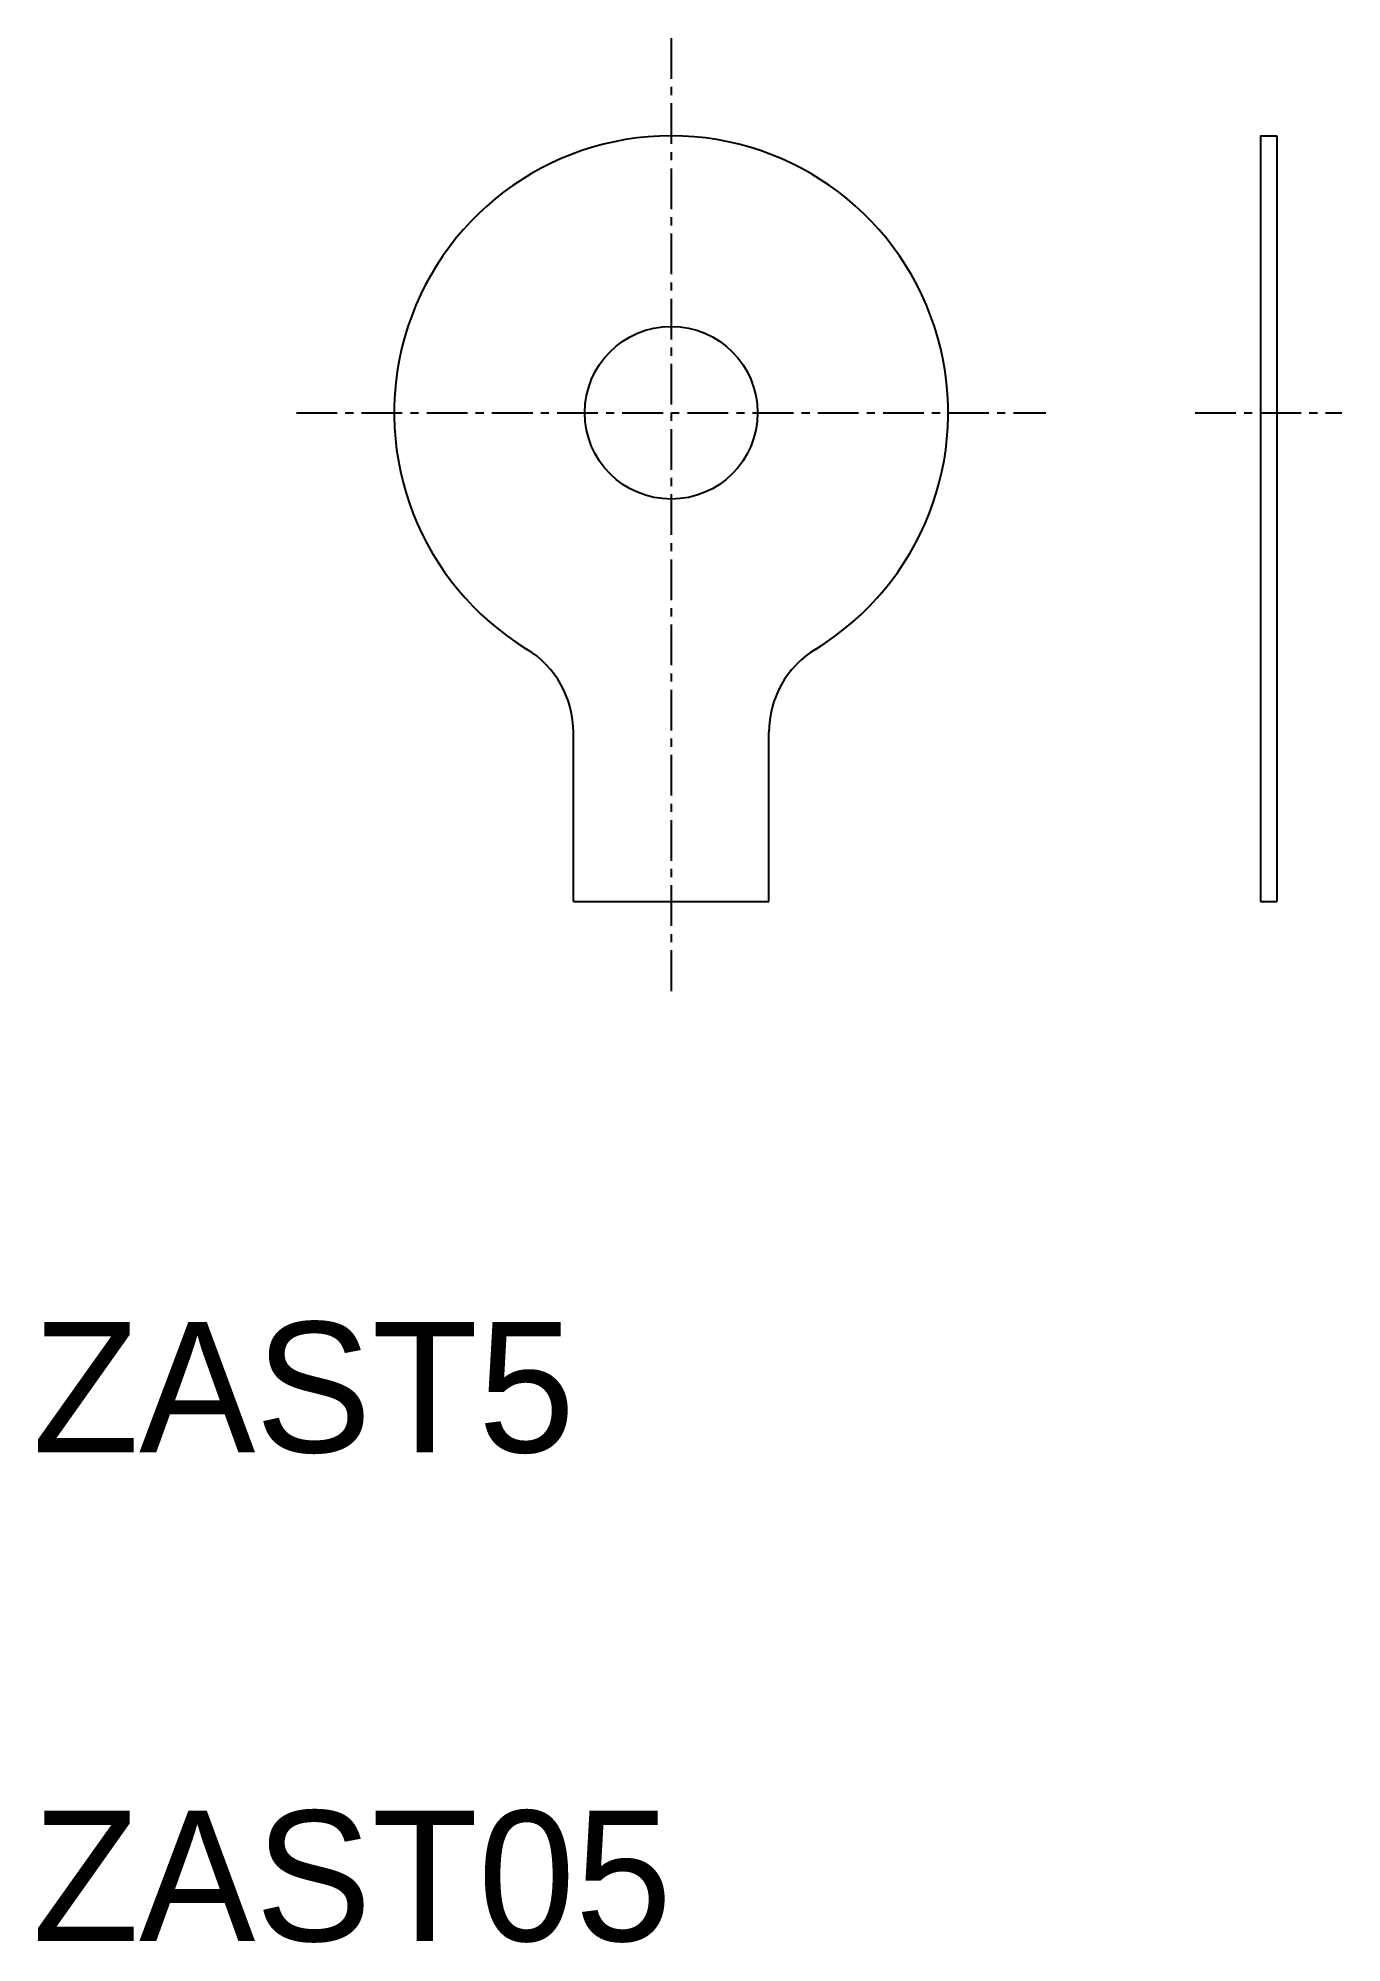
# Model space of a CAD drawing. Extents: x 112.4 to 152.4, y 40.9 to 99.4.
import ezdxf

# ---------------------------------------------------------------- set-up
doc = ezdxf.new("R2010")
doc.units = 0
doc.linetypes.add('CENTER', pattern=[2, 1.25, -0.25, 0.25, -0.25])
doc.layers.get('0').update_dxf_attribs({"linetype": 'CONTINUOUS'})
doc.layers.add('CENTER', color=1, linetype='CENTER')

msp = doc.modelspace()

# ---------------------------------------------------------------- linework, layer by layer
at = {"color": 7, "linetype": 'CONTINUOUS'}
for p, q in [((149.878, 96.41), (149.878, 72.91)), ((149.878, 96.41), (150.378, 96.41)), ((150.378, 96.41), (150.378, 72.91)), ((128.797, 72.91), (128.797, 78.099)), ((134.797, 72.91), (134.797, 78.099)), ((128.797, 72.91), (134.797, 72.91)), ((149.878, 72.91), (150.378, 72.91))]:
    msp.add_line(p, q, dxfattribs=at)
msp.add_circle((131.797, 87.91), 2.65, dxfattribs=at)
for centre, radius, start, end in [((131.797, 87.91), 8.5, 301.44898, 238.55102), ((125.797, 78.099), 3, 0, 58.55102), ((137.797, 78.099), 3, 121.44898, 180)]:
    msp.add_arc(centre, radius, start, end, dxfattribs=at)
at = {"layer": 'CENTER', "color": 1, "linetype": 'CENTER'}
for p, q in [((131.797, 99.41), (131.797, 69.91)), ((120.297, 87.91), (143.297, 87.91)), ((147.878, 87.91), (152.378, 87.91))]:
    msp.add_line(p, q, dxfattribs=at)

# ---------------------------------------------------------------- texts
at = {"color": 7, "linetype": 'CONTINUOUS'}
for s, p in [('ZAST5', (112.201, 56.001)), ('ZAST05', (112.201, 41.001))]:
    msp.add_text(s, height=4, dxfattribs=at).set_placement(p)

doc.saveas('drawing.dxf')
